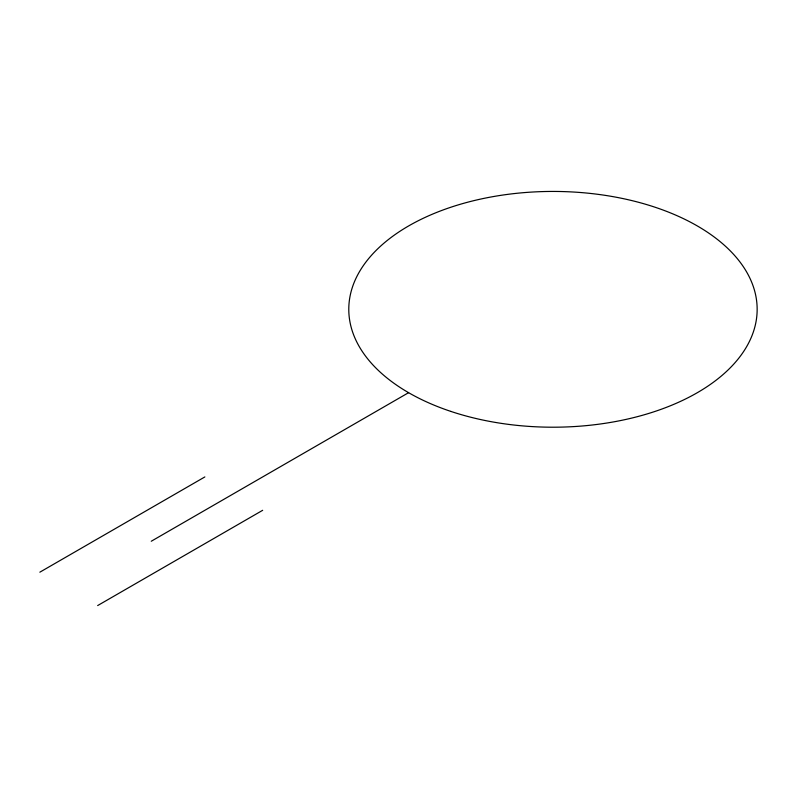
<?xml version="1.0" encoding="UTF-8"?>
<svg xmlns="http://www.w3.org/2000/svg" width="797" height="797" viewBox="0 0 797 797"><rect width="100%" height="100%" fill="white"/><g stroke="black" fill="none" stroke-linecap="round" stroke-linejoin="round"><path stroke-width="1.2" d="M39.85 572.186L204.859 476.925M151.261 541.243L408.582 392.682M97.662 605.561L262.671 510.299M450.873 411.411A204.181 117.886 0 0 0 757.15 309.326A204.181 117.886 0 0 0 450.873 207.23A204.181 117.886 0 0 0 450.873 411.411"/></g></svg>
